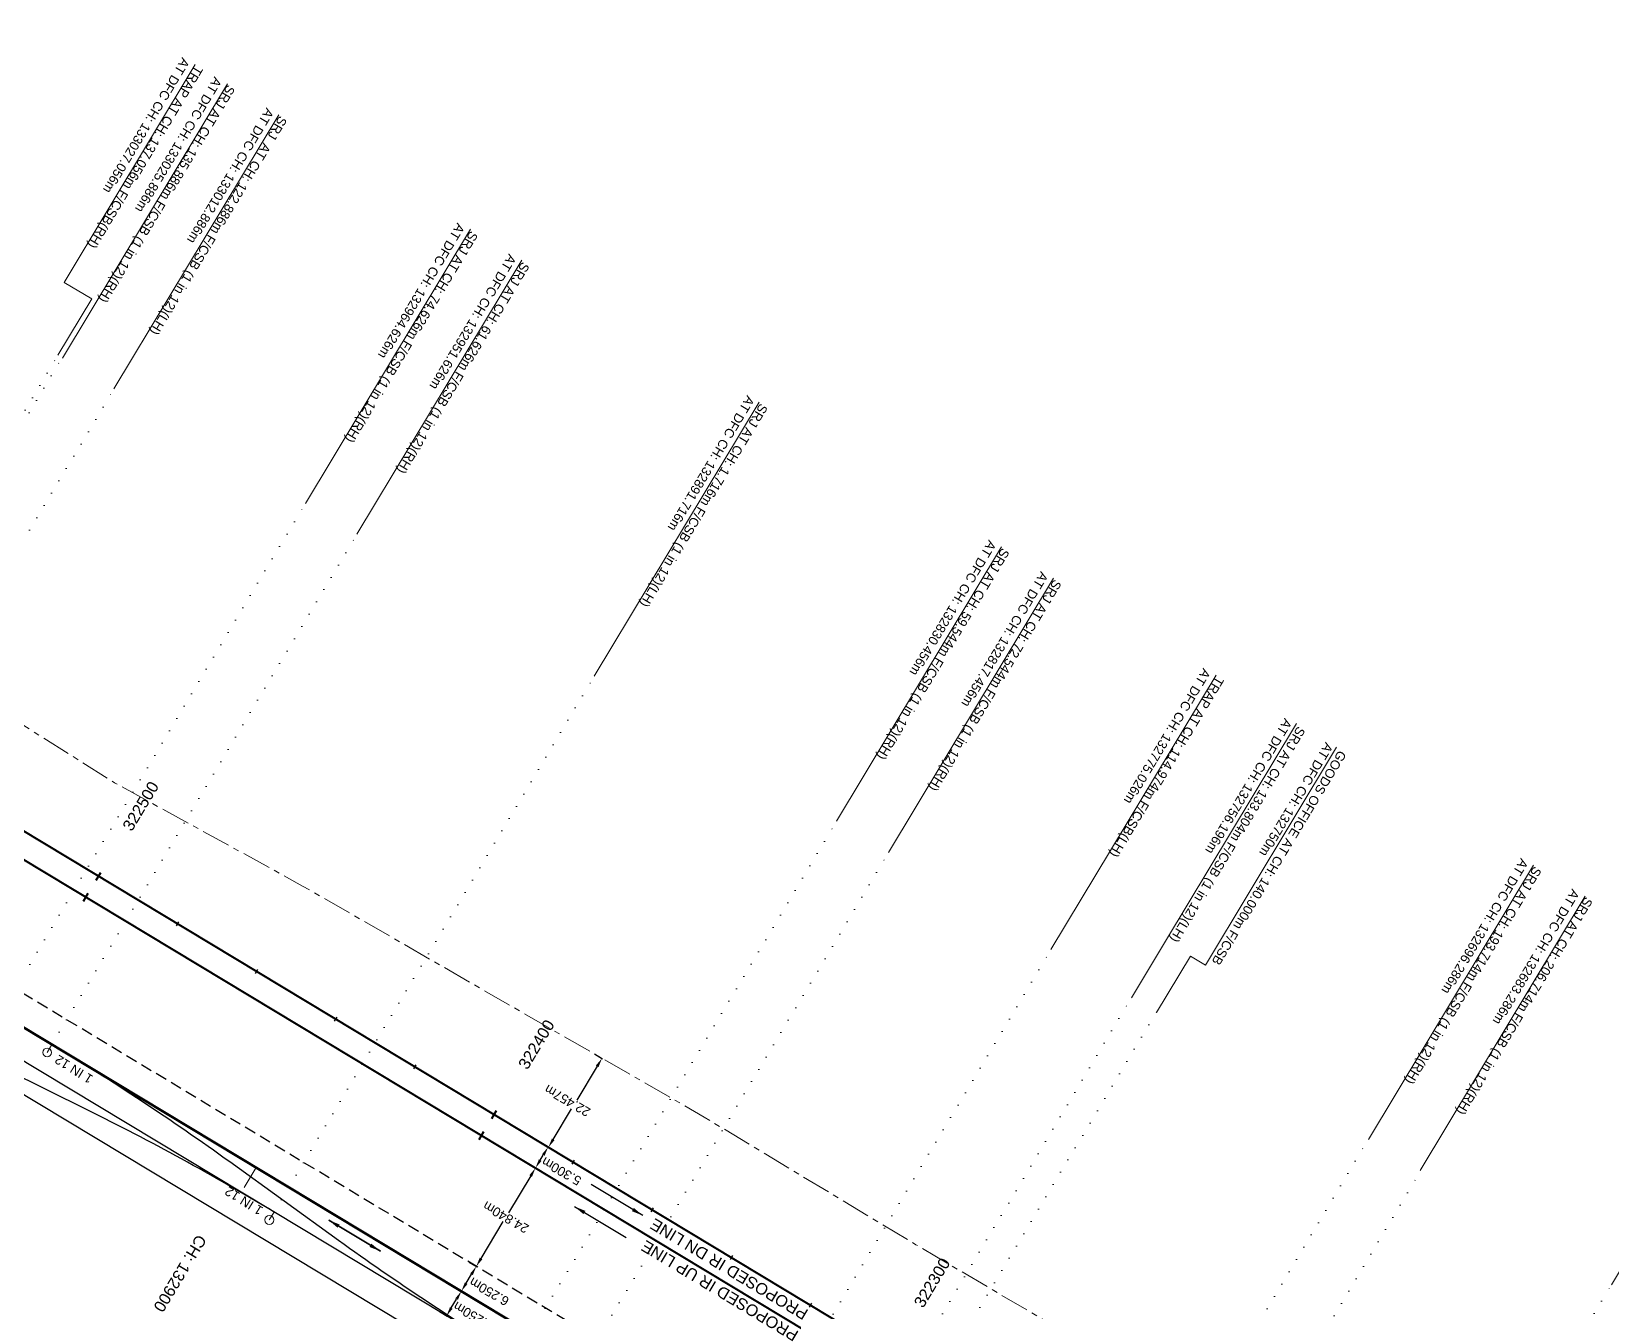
# Model space of a CAD drawing. Header units: metres. Extents: x 560405 to 1249476, y 3385111 to 6787087.
# Drawn here: x 626311.5 to 626653.6, y 3392493.4 to 3392770.4 of the extents above; entities that cross this region are included whole.
import ezdxf
from ezdxf.enums import TextEntityAlignment as Align

# ---------------------------------------------------------------- set-up
doc = ezdxf.new("R2010")
doc.units = ezdxf.units.M
doc.header["$MEASUREMENT"] = 0
doc.header["$PDSIZE"] = 0.05
for name, pattern in [('ACAD_ISO07W100', [3, 0, -3]), ('CENTER', [2, 1.25, -0.25, 0.25, -0.25]), ('DASHED', [0.75, 0.5, -0.25])]:
    doc.linetypes.add(name, pattern=pattern)
doc.layers.get('Defpoints').update_dxf_attribs({"color": 5, "lineweight": 0})
for name, color, linetype, lineweight in [('Chainage', 7, 'Continuous', 0), ('DOTED LINE', 7, 'ACAD_ISO07W100', 18), ('Existing Railway Boundary', 7, 'CENTER', 0), ('Horiz Curve', 7, 'Continuous', 0), ("NEW MANDI GOBINDPUR CROSSING STN. SRJ's", 10, 'Continuous', 0), ('NEW MANDI GOBINDPUR LOOP LINES', 1, 'Continuous', 0), ('Prop_Horiz Alignment', 7, 'Continuous', 0), ('Proposed Chainage', 10, 'Continuous', 0), ('PROPOSED DFCC TRACK', 1, 'Continuous', 0), ('Proposed TPTC Chainages', 10, 'Continuous', 0)]:
    doc.layers.add(name, color=color, linetype=linetype, lineweight=lineweight)
for name, color, linetype in [('Dimension', 10, 'Continuous'), ('IR PROPOSALS', 190, 'Continuous'), ("NEW SIRHINDH STN. SRJ's", 10, 'Continuous'), ('OP-3 CH UP', 7, 'Continuous')]:
    doc.layers.add(name, color=color, linetype=linetype)
doc.styles.add('ARIAL', font='arial.ttf')
doc.styles.get("Standard").update_dxf_attribs({"font": 'arial.ttf'})
doc.styles.add('Style-Arial', font='arial.ttf')
doc.dimstyles.new('ISO-25', dxfattribs={"dimtxt": 2.5, "dimasz": 2.5, "dimexe": 1.25, "dimexo": 0.625, "dimtad": 1, "dimdec": 3, "dimtxsty": 'Standard', "dimcen": 2.5, "dimadec": 0, "dimazin": 0, "dimtfac": 1, "dimtdec": 3, "dimtmove": 0, "dimatfit": 3, "dimfxl": 1, "dimarcsym": 0})
doc.dimstyles.get("Standard").update_dxf_attribs({"dimtxt": 2.5, "dimasz": 2.5, "dimexe": 0.18, "dimexo": 0.0625, "dimgap": 0.09, "dimtad": 0, "dimtih": 1, "dimtoh": 1, "dimdec": 3, "dimzin": 0, "dimdsep": 46, "dimtxsty": 'Standard', "dimcen": 0.09, "dimaunit": 1, "dimadec": 4, "dimazin": 0, "dimtfac": 1, "dimtdec": 3, "dimtofl": 0, "dimtmove": 0, "dimatfit": 3, "dimfxl": 1, "dimtolj": 1, "dimtzin": 0, "dimarcsym": 0})

# ---------------------------------------------------------------- blocks, each defined once
blk = doc.blocks.new('*D71')
at = {"layer": 'Defpoints', "color": 0, "lineweight": 9, "transparency": 16777216}
for p in [(626402.98, 3392498.76), (626404.58, 3392497.79), (626399.76, 3392493.4)]:
    blk.add_point(p, dxfattribs=at)
at = {"layer": 'Dimension', "color": 0, "lineweight": -2, "transparency": 16777216}
for p, q in [((626403.04, 3392498.72), (626404.73, 3392497.7)), ((626402.39, 3392494.15), (626403.55, 3392496.08)), ((626399.81, 3392493.37), (626401.51, 3392492.35))]:
    blk.add_line(p, q, dxfattribs=at)
at = {"layer": 'Dimension', "color": 0, "lineweight": 9, "transparency": 16777216}
for points in [[(626403.26, 3392496.25), (626403.83, 3392495.91), (626404.58, 3392497.79)], [(626402.1, 3392494.32), (626402.67, 3392493.98), (626401.36, 3392492.44)]]:
    blk.add_solid(points, dxfattribs=at)
at = {"layer": 'Dimension', "color": 0, "lineweight": 0, "transparency": 16777216, "insert": (626407.13, 3392492.45), "char_height": 2, "attachment_point": 5, "rotation": 150}
blk.add_mtext('\\A1;6.250m', dxfattribs=at)
blk = doc.blocks.new('*D73')
at = {"layer": 'Defpoints', "color": 0, "lineweight": 9, "transparency": 16777216}
for p in [(626406.21, 3392504.11), (626407.8, 3392503.15), (626402.98, 3392498.76)]:
    blk.add_point(p, dxfattribs=at)
at = {"layer": 'Dimension', "color": 0, "lineweight": -2, "transparency": 16777216}
for p, q in [((626406.26, 3392504.08), (626407.96, 3392503.06)), ((626403.04, 3392498.72), (626404.73, 3392497.7)), ((626405.61, 3392499.51), (626406.77, 3392501.44))]:
    blk.add_line(p, q, dxfattribs=at)
at = {"layer": 'Dimension', "color": 0, "lineweight": 9, "transparency": 16777216}
for points in [[(626406.49, 3392501.61), (626407.06, 3392501.26), (626407.8, 3392503.15)], [(626405.33, 3392499.68), (626405.9, 3392499.34), (626404.58, 3392497.79)]]:
    blk.add_solid(points, dxfattribs=at)
at = {"layer": 'Dimension', "color": 0, "lineweight": 0, "transparency": 16777216, "insert": (626410.59, 3392497.69), "char_height": 2, "attachment_point": 5, "rotation": 150}
blk.add_mtext('\\A1;6.250m', dxfattribs=at)
blk = doc.blocks.new('*D235')
at = {"layer": 'Defpoints', "color": 0, "lineweight": 9, "transparency": 16777216}
for p in [(626419.02, 3392525.39), (626420.61, 3392524.43), (626406.21, 3392504.11)]:
    blk.add_point(p, dxfattribs=at)
at = {"layer": 'Dimension', "color": 0, "lineweight": -2, "transparency": 16777216}
for p, q in [((626419.58, 3392522.72), (626414.78, 3392514.74)), ((626419.07, 3392525.36), (626420.77, 3392524.34)), ((626408.83, 3392504.86), (626413.64, 3392512.84)), ((626406.26, 3392504.08), (626407.96, 3392503.06))]:
    blk.add_line(p, q, dxfattribs=at)
at = {"layer": 'Dimension', "color": 0, "lineweight": 9, "transparency": 16777216}
for points in [[(626419.3, 3392522.89), (626419.87, 3392522.54), (626420.61, 3392524.43)], [(626408.55, 3392505.03), (626409.12, 3392504.69), (626407.8, 3392503.15)]]:
    blk.add_solid(points, dxfattribs=at)
at = {"layer": 'Dimension', "color": 0, "lineweight": 0, "transparency": 16777216, "insert": (626414.21, 3392513.79), "char_height": 2, "attachment_point": 5, "rotation": 150}
blk.add_mtext('\\A1;24.840m', dxfattribs=at)
blk = doc.blocks.new('*D249')
at = {"layer": 'Defpoints', "color": 0, "lineweight": 9, "transparency": 16777216}
for p in [(626421.75, 3392529.93), (626423.35, 3392528.97), (626419.02, 3392525.39)]:
    blk.add_point(p, dxfattribs=at)
at = {"layer": 'Dimension', "color": 0, "lineweight": -2, "transparency": 16777216}
for p, q in [((626421.8, 3392529.9), (626423.5, 3392528.88)), ((626421.65, 3392526.14), (626422.32, 3392527.26)), ((626419.07, 3392525.36), (626420.77, 3392524.34))]:
    blk.add_line(p, q, dxfattribs=at)
at = {"layer": 'Dimension', "color": 0, "lineweight": 9, "transparency": 16777216}
for points in [[(626421.36, 3392526.32), (626421.93, 3392525.97), (626420.61, 3392524.43)], [(626422.03, 3392527.43), (626422.6, 3392527.09), (626423.35, 3392528.97)]]:
    blk.add_solid(points, dxfattribs=at)
at = {"layer": 'Dimension', "color": 0, "lineweight": 0, "transparency": 16777216, "insert": (626426.24, 3392523.74), "char_height": 2, "attachment_point": 5, "rotation": 150}
blk.add_mtext('\\A1;5.300m', dxfattribs=at)
blk = doc.blocks.new('*D250')
at = {"layer": 'Defpoints', "color": 0, "lineweight": 9, "transparency": 16777216}
for p in [(626433.33, 3392549.17), (626435.01, 3392548.16), (626421.75, 3392529.93)]:
    blk.add_point(p, dxfattribs=at)
at = {"layer": 'Dimension', "color": 0, "lineweight": -2, "transparency": 16777216}
for p, q in [((626433.98, 3392546.45), (626429.57, 3392539.13)), ((626433.38, 3392549.14), (626435.16, 3392548.07)), ((626424.46, 3392530.64), (626428.42, 3392537.22)), ((626421.8, 3392529.9), (626423.58, 3392528.83))]:
    blk.add_line(p, q, dxfattribs=at)
at = {"layer": 'Dimension', "color": 0, "lineweight": 9, "transparency": 16777216}
for points in [[(626433.69, 3392546.62), (626434.26, 3392546.28), (626435.01, 3392548.16)], [(626424.17, 3392530.81), (626424.74, 3392530.47), (626423.42, 3392528.92)]]:
    blk.add_solid(points, dxfattribs=at)
at = {"layer": 'Dimension', "color": 0, "lineweight": 0, "transparency": 16777216, "insert": (626427.53, 3392539.02), "char_height": 2, "attachment_point": 5, "rotation": 150}
blk.add_mtext('\\A1;22.457m', dxfattribs=at)

msp = doc.modelspace()

# ---------------------------------------------------------------- linework, layer by layer
at = {"layer": 'DOTED LINE', "color": 1, "linetype": 'ACAD_ISO07W100', "lineweight": 18}
for p, q in [((626248.0665, 3392584.7148), (626317.1961, 3392700.3301)), ((626245.7622, 3392578.8048), (626318.1017, 3392699.7884)), ((626256.9943, 3392572.0436), (626329.353, 3392693.0591)), ((626304.7759, 3392557.8714), (626370.7899, 3392668.2759)), ((626315.9137, 3392551.1669), (626381.9466, 3392661.6031)), ((626364.0185, 3392514.915), (626433.3461, 3392630.8613)), ((626416.3849, 3392483.3928), (626485.8015, 3392599.488)), ((626427.641, 3392476.6171), (626497.0767, 3392592.7443)), ((626469.1545, 3392466.2179), (626532.235, 3392571.7163)), ((626480.1257, 3392445.0237), (626549.6506, 3392561.3001)), ((626456.3778, 3392393.1524), (626555.0842, 3392558.2331)), ((626528.1112, 3392408.8436), (626600.9306, 3392530.6297)), ((626539.4525, 3392402.0167), (626612.2912, 3392523.8351)), ((626584.6598, 3392383.8632), (626653.5853, 3392499.1372))]:
    msp.add_line(p, q, dxfattribs=at)
at = {"layer": 'Existing Railway Boundary', "color": 6, "lineweight": 20, "ltscale": 5, "flags": 128}
msp.add_lwpolyline([(627892.3746, 3391590.8464), (627853.8026, 3391614.8633), (627807.8709, 3391643.3648), (627763.2098, 3391671.1424), (627729.391, 3391692.3162), (627635.8822, 3391750.6784), (627660.1446, 3391809.2203), (627519.5568, 3391891.152), (627476.8389, 3391915.865), (627434.3844, 3391942.69), (627307.5279, 3392026.3119), (627306.7829, 3392026.5061), (627267.353, 3392052.7992), (627223.9736, 3392078.9893), (627097.3461, 3392148.2433), (627064.2509, 3392171.6214), (627020.7361, 3392194.4307), (626980.8782, 3392219.8528), (626937.972, 3392245.713), (626894.59, 3392272.359), (626851.325, 3392298.078), (626765.656, 3392350.035), (626720.72, 3392377.008), (626678.274, 3392402.82), (626638.354, 3392427.704), (626595.176, 3392453.388), (626546.2585, 3392482.4138), (626502.9741, 3392507.8519), (626457.1589, 3392535.47), (626370.2027, 3392585.4762), (626329.4837, 3392607.8197), (626276.63, 3392641.1068), (626248.5163, 3392659.2277), (626219.5479, 3392680.9715), (626152.643, 3392718.511), (626109.5867, 3392744.8943), (626057.9239, 3392775.41), (626021.0374, 3392796.8242), (625904.8086, 3392858.5418), (625861.3055, 3392884.0038), (625818.1177, 3392909.4437), (625699.839, 3392978.326), (625656.064, 3393004.068), (625614.356, 3393028.385), (625543.556, 3393070.031), (625500.6769, 3393095.2405), (625461.769, 3393118.43), (625418.978, 3393143.909), (625375.919, 3393169.091), (625289.4128, 3393220.1398), (625283.3377, 3393209.9857), (625180.1642, 3393272.0512), (624950.6342, 3393412.922), (624924.3694, 3393369.1236), (624924.3694, 3393369.1236)], dxfattribs=at)
at = {"layer": 'Horiz Curve', "color": 190, "lineweight": 40}
for p, q in [((627251.5517, 3392030.4292), (625532.5765, 3393065.175)), ((627248.3863, 3392026.1485), (625530.2827, 3393060.3697))]:
    msp.add_line(p, q, dxfattribs=at)
at = {"layer": 'Horiz Curve', "color": 190, "lineweight": 40, "flags": 128}
for points in [[(626325.4733, 3392586.7196), (626326.5048, 3392588.4331)], [(626325.4737, 3392586.7194), (626326.5051, 3392588.4329)], [(626322.7238, 3392582.1885), (626323.7552, 3392583.9021)], [(626411.1486, 3392535.1469), (626412.1801, 3392536.8604)], [(626411.149, 3392535.1467), (626412.1804, 3392536.8602)], [(626408.3991, 3392530.6159), (626409.4306, 3392532.3294)]]:
    msp.add_lwpolyline(points, dxfattribs=at)
at = {"layer": "NEW MANDI GOBINDPUR CROSSING STN. SRJ's", "linetype": 'Continuous', "lineweight": 13, "flags": 128}
msp.add_lwpolyline([(626314.8843, 3392549.4522), (626315.9138, 3392551.1669)], dxfattribs=at)
at = {"layer": "NEW MANDI GOBINDPUR CROSSING STN. SRJ's", "color": 1, "linetype": 'Continuous', "lineweight": 13, "flags": 128}
msp.add_lwpolyline([(626362.9891, 3392513.2003), (626364.0185, 3392514.915)], dxfattribs=at)
at = {"layer": "NEW MANDI GOBINDPUR CROSSING STN. SRJ's", "linetype": 'Continuous', "lineweight": 13}
msp.add_circle((626314.8843, 3392549.4522), 0.96, dxfattribs=at)
at = {"layer": "NEW MANDI GOBINDPUR CROSSING STN. SRJ's", "color": 1, "linetype": 'Continuous', "lineweight": 13}
msp.add_circle((626362.9891, 3392513.2003), 0.96, dxfattribs=at)
at = {"layer": 'NEW MANDI GOBINDPUR LOOP LINES', "linetype": 'DASHED', "lineweight": 25, "ltscale": 5, "flags": 128}
msp.add_lwpolyline([(626469.1545, 3392466.2179), (625389.238, 3393116.2791)], dxfattribs=at)
at = {"layer": 'NEW MANDI GOBINDPUR LOOP LINES', "color": 1, "linetype": 'Continuous', "lineweight": 25, "flags": 128}
msp.add_lwpolyline([(626697.7121, 3392305.0926, 0.0071249), (626612.9982, 3392357.7454), (626172.2158, 3392623.0766, 0.00715989), (626085.6092, 3392673.5347, 0.00715989)], format="xyb", dxfattribs=at)
at = {"layer": 'NEW MANDI GOBINDPUR LOOP LINES', "linetype": 'Continuous', "lineweight": 25, "flags": 128}
msp.add_lwpolyline([(627398.9334, 3391891.9428), (626250.6371, 3392583.1655)], dxfattribs=at)
at = {"layer": "NEW SIRHINDH STN. SRJ's", "lineweight": 25, "flags": 128}
for points in [[(626364.0185, 3392514.915, 0.02078913), (626323.5402, 3392537.0434), (626297.4587, 3392549.9237, -0.02078909), (626256.9804, 3392572.052)], [(626416.5051, 3392483.3203, -0.02078913), (626378.0043, 3392508.7338), (626354.4145, 3392525.7535, 0.02078909), (626315.9138, 3392551.1669)]]:
    msp.add_lwpolyline(points, format="xyb", dxfattribs=at)
at = {"layer": 'OP-3 CH UP', "color": 40, "lineweight": 9, "true_color": 0xf8d731}
for radius in [8763.3902, 8182.5236, 7294.1209]:
    msp.add_circle((624059.7714, 3393874.4188), radius, dxfattribs=at)
at = {"layer": 'Prop_Horiz Alignment', "color": 4, "linetype": 'Continuous', "lineweight": 30, "flags": 128}
for points in [[(626342.8666, 3392576.8332), (626343.3823, 3392577.69)], [(626360.0017, 3392566.5187), (626360.5174, 3392567.3754)], [(626377.1367, 3392556.2041), (626377.6525, 3392557.0609)], [(626394.2718, 3392545.8896), (626394.7875, 3392546.7464)], [(626428.5419, 3392525.2605), (626429.0576, 3392526.1173)], [(626445.677, 3392514.946), (626446.1927, 3392515.8028)], [(626462.812, 3392504.6315), (626463.3278, 3392505.4882)], [(626479.9471, 3392494.3169), (626480.4628, 3392495.1737)]]:
    msp.add_lwpolyline(points, dxfattribs=at)
at = {"layer": 'Proposed Chainage', "linetype": 'Continuous', "lineweight": 0, "flags": 128}
msp.add_lwpolyline([(626357.5659, 3392520.2582), (626360.1445, 3392524.542)], dxfattribs=at)
at = {"layer": 'PROPOSED DFCC TRACK', "color": 1, "linetype": 'Continuous', "lineweight": 50}
msp.add_line((627424.6711, 3391883.7448), (625313.456, 3393154.6014), dxfattribs=at)
at = {"layer": 'Proposed TPTC Chainages', "color": 1, "lineweight": 0, "flags": 128}
for points in [[(626346.9009, 3392763.2643), (626318.5909, 3392716.1098), (626324.55, 3392712.5466), (626317.1961, 3392700.33)], [(626353.9204, 3392759.0672), (626318.196, 3392699.7319)], [(626365.0781, 3392752.3957), (626329.353, 3392693.0591)], [(626406.5181, 3392727.6175), (626370.7899, 3392668.2758)], [(626417.6758, 3392720.946), (626381.9467, 3392661.603)], [(626469.0789, 3392690.2106), (626433.3461, 3392630.8613)], [(626521.5382, 3392658.8438), (626485.8015, 3392599.488)], [(626532.8143, 3392652.1014), (626497.0767, 3392592.7442)], [(626567.9747, 3392631.0783), (626532.235, 3392571.7163)], [(626585.391, 3392620.6643), (626557.0217, 3392573.5452), (626557.0217, 3392573.5452), (626549.6506, 3392561.3)], [(626594.0506, 3392615.4865), (626565.6855, 3392568.3649), (626562.4357, 3392570.308), (626555.1235, 3392558.0787)], [(626636.7432, 3392589.9594), (626600.9979, 3392530.5895)], [(626647.9071, 3392583.2842), (626612.161, 3392523.9129)], [(626689.3339, 3392558.5139), (626653.5853, 3392499.1372)]]:
    msp.add_lwpolyline(points, dxfattribs=at)

# ---------------------------------------------------------------- texts
at = {"layer": 'Chainage', "color": 190, "lineweight": 0, "char_height": 2.5, "attachment_point": 1, "rotation": 58.953949, "line_spacing_factor": 0.672, "style": 'Style-Arial'}
for s, insert in [('322500', (626331.0556, 3392598.4162)), ('322400', (626416.7309, 3392546.8435)), ('322300', (626502.4062, 3392495.2708))]:
    msp.add_mtext(s, dxfattribs=dict(at, insert=insert))
at = {"layer": 'IR PROPOSALS', "style": 'ARIAL'}
for s, p in [('PROPOSED IR DN LINE', (626446.4594, 3392513.6688)), ('PROPOSED IR UP LINE', (626444.5287, 3392508.9385))]:
    msp.add_text(s, height=2.5, rotation=149, dxfattribs=at).set_placement(p, align=Align.RIGHT)
at = {"layer": "NEW MANDI GOBINDPUR CROSSING STN. SRJ's", "linetype": 'Continuous', "lineweight": 13, "char_height": 2, "attachment_point": 4, "line_spacing_factor": 0.648, "style": 'ARIAL'}
for s, insert, width, rotation in [('\\pxsm1;TRAP AT CH: 137.056m F/CSB(RH)\\PAT DFC CH: 133027.056m ', (626346.4049, 3392763.5609), 49.634622, 239.020766), ('\\pxsm1;SRJ AT CH: 135.886m F/CSB (1 in 12)(RH)\\PAT DFC CH: 133025.886m', (626353.3851, 3392759.3872), 60.456446, 238.948829), ('\\pxsm1;SRJ AT CH: 74.626m F/CSB (1 in 12)(RH)\\PAT DFC CH: 132964.626m', (626405.9759, 3392727.7468), 65.481017, 238.948829), ('\\pxsm1;SRJ AT CH: 61.626m F/CSB (1 in 12)(RH)\\PAT DFC CH: 132951.626m', (626417.1456, 3392721.04), 64.852178, 238.948829), ('\\pxsm1;SRJ AT CH: 59.544m F/CSB (1 in 12)(RH)\\PAT DFC CH: 132830.456m', (626521.0667, 3392659.1276), 64.813159, 238.948829), ('\\pxsm1;TRAP AT CH: 114.974m F/CSB(LH)\\PAT DFC CH: 132775.026m ', (626567.4756, 3392631.3767), 49.568005, 238.949364), ('\\pxsm1;SRJ AT CH: 133.804m F/CSB (1 in 12)(LH)\\PAT DFC CH: 132756.196m', (626585.1083, 3392620.5411), 63.357653, 238.948829)]:
    msp.add_mtext(s, dxfattribs=dict(at, insert=insert, width=width, rotation=rotation))
at = {"layer": "NEW MANDI GOBINDPUR CROSSING STN. SRJ's", "color": 1, "linetype": 'Continuous', "lineweight": 13, "char_height": 2, "attachment_point": 4, "rotation": 238.948829, "line_spacing_factor": 0.648, "style": 'ARIAL'}
for s, insert, width in [('\\pxsm1;SRJ  AT CH: 122.886m F/CSB (1 in 12)(LH)\\PAT DFC CH: 133012.886m', (626364.6434, 3392752.6574), 72.088991), ('\\pxsm1;SRJ AT CH: 1.716m F/CSB (1 in 12)(LH)\\PAT DFC CH: 132891.716m', (626468.7292, 3392690.4212), 60.153872), ('\\pxsm1;SRJ AT CH: 72.544m F/CSB (1 in 12)(RH)\\PAT DFC CH: 132817.456m', (626532.3263, 3392652.3296), 62.960643), ('\\pxsm1;GOODS OFFICE AT CH: 140.000m F/CSB\\PAT DFC CH: 132750m ', (626593.9983, 3392615.355), 66.469407), ('\\pxsm1;SRJ AT CH: 193.714m F/CSB (1 in 12)(RH)\\PAT DFC CH: 132696.286m ', (626636.2676, 3392590.2438), 66.469407), ('\\pxsm1;SRJ AT CH: 206.714m F/CSB (1 in 12)(RH)\\PAT DFC CH: 132683.286m', (626647.3413, 3392583.6225), 66.469407)]:
    msp.add_mtext(s, dxfattribs=dict(at, insert=insert, width=width))
at = {"layer": "NEW MANDI GOBINDPUR CROSSING STN. SRJ's", "linetype": 'Continuous', "lineweight": 13, "insert": (626324.4919, 3392543.4175), "char_height": 2, "attachment_point": 4, "rotation": 148, "line_spacing_factor": 0.60036, "style": 'ARIAL'}
msp.add_mtext('1 IN 12', dxfattribs=at)
at = {"layer": "NEW MANDI GOBINDPUR CROSSING STN. SRJ's", "color": 1, "linetype": 'Continuous', "lineweight": 13, "insert": (626361.2965, 3392514.9329), "char_height": 2, "attachment_point": 4, "rotation": 148, "line_spacing_factor": 0.60036, "style": 'ARIAL'}
msp.add_mtext('1 IN 12', dxfattribs=at)
at = {"layer": 'Proposed Chainage', "color": 1, "lineweight": 0, "insert": (626348.46, 3392509.6212), "char_height": 2.5, "attachment_point": 4, "rotation": 238.953949, "line_spacing_factor": 0.6, "style": 'Style-Arial'}
msp.add_mtext('CH: 132900', dxfattribs=at)

# ---------------------------------------------------------------- dimensions: what is measured, and where the dimension line sits
at = {"layer": 'Dimension', "color": 6, "lineweight": 0}
dim = msp.add_linear_dim(base=(626435.0066, 3392548.1642), p1=(626421.7494, 3392529.9329), p2=(626433.331, 3392549.1728), angle=58.953949, dimstyle='Standard', override={"dimtxt": 2, "dimasz": 2, "dimpost": 'm', "dimtmove": 2}, dxfattribs=at)
dim.commit()
dim.dimension.update_dxf_attribs({"geometry": '*D250', "text_midpoint": (626427.5315, 3392539.0187), "dimtype": 161, "text_rotation": 150})
at = {"layer": 'Dimension', "color": 190, "lineweight": 0}
dim = msp.add_linear_dim(base=(626423.3473, 3392528.9711), p1=(626419.0161, 3392525.3921), p2=(626421.7494, 3392529.9329), angle=58.953949, dimstyle='Standard', override={"dimtxt": 2, "dimasz": 2, "dimpost": 'm', "dimtmove": 2}, dxfattribs=at)
dim.commit()
dim.dimension.update_dxf_attribs({"geometry": '*D249', "text_midpoint": (626426.2366, 3392523.7385), "dimtype": 161, "text_rotation": 150})
at = {"layer": 'Dimension', "color": 10, "lineweight": 0}
dim = msp.add_aligned_dim(p1=(626406.2054, 3392504.1104), p2=(626419.0161, 3392525.3921), distance=-1.865, dimstyle='Standard', override={"dimtxt": 2, "dimasz": 2, "dimpost": 'm', "dimtmove": 2}, dxfattribs=at)
dim.commit()
dim.dimension.update_dxf_attribs({"geometry": '*D235', "text_midpoint": (626414.2086, 3392513.7894), "text_rotation": 150})
for base, p1, p2, picture, middle in [((626407.8033, 3392503.1485), (626402.9821, 3392498.7557), (626406.2054, 3392504.1104), '*D73', (626410.5914, 3392497.686)), ((626404.58, 3392497.7938), (626399.7589, 3392493.4009), (626402.9821, 3392498.7557), '*D71', (626407.1297, 3392492.4483))]:
    dim = msp.add_linear_dim(base=base, p1=p1, p2=p2, angle=58.953949, dimstyle='Standard', override={"dimtxt": 2, "dimasz": 2, "dimpost": 'm', "dimtmove": 2}, dxfattribs=at)
    dim.commit()
    dim.dimension.update_dxf_attribs({"geometry": picture, "text_midpoint": middle, "dimtype": 161, "text_rotation": 150})

# ---------------------------------------------------------------- leaders
at = {"layer": 'IR PROPOSALS', "lineweight": 13}
for points in [[(626443.8539, 3392514.1672), (626432.6656, 3392520.8887)], [(626429.0739, 3392516.1054), (626440.2622, 3392509.3838)]]:
    msp.add_leader(points, dimstyle='ISO-25', override={"dimtxt": 3, "dimasz": 2.5, "dimtad": 0, "dimdec": 3, "dimzin": 2, "dimtdec": 3}, dxfattribs=at)
at = {"layer": 'PROPOSED DFCC TRACK', "linetype": 'Continuous', "lineweight": 0}
for points in [[(626375.842, 3392513.1597), (626387.0303, 3392506.4382)], [(626387.0303, 3392506.4382), (626375.842, 3392513.1597)]]:
    msp.add_leader(points, dimstyle='ISO-25', override={"dimtxt": 3, "dimasz": 2.5, "dimtad": 0, "dimdec": 3, "dimzin": 2, "dimtdec": 3}, dxfattribs=at)

doc.saveas('drawing.dxf')
